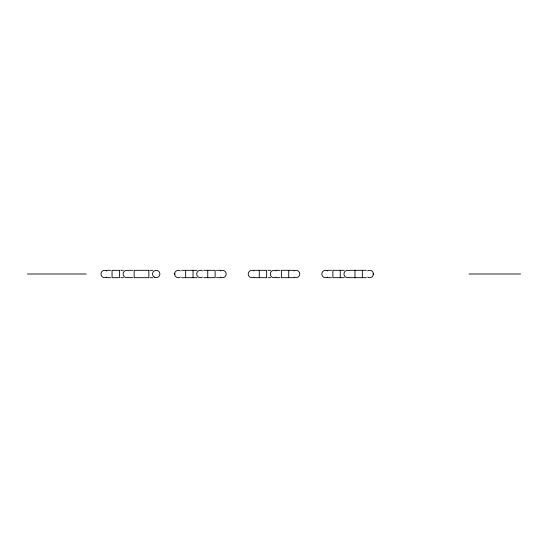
<?xml version="1.0" encoding="UTF-8"?>
<svg xmlns="http://www.w3.org/2000/svg" width="548" height="548" viewBox="0 0 548 548"><rect width="100%" height="100%" fill="white"/><g stroke="black" fill="none" stroke-linecap="round" stroke-linejoin="round"><path stroke-width="0.82" d="M106.846 270.322L110.675 270.322M120.793 270.322L123.458 270.322M128.931 270.322L132.76 270.322M150.241 270.322L152.899 270.322M181.628 270.322L197.068 270.322M203.705 270.322L215.111 270.322L215.111 277.678L203.705 277.678M216.487 270.322L220.317 270.322M254.073 270.322L266.636 270.322L266.636 277.678L254.073 277.678M268.02 270.322L270.678 270.322M276.158 270.322L279.98 270.322M293.927 270.322L281.364 270.322L281.364 277.678L293.927 277.678M327.683 270.322L331.513 270.322M344.295 270.322L332.889 270.322L332.889 277.678L344.295 277.678M349.768 270.322L366.372 270.322M27.4 274L86.289 274M174.627 274L175.113 274M372.887 274L373.373 274M469.074 274L520.6 274M106.846 277.678L110.675 277.678M120.793 277.678L123.458 277.678M128.931 277.678L132.76 277.678M150.241 277.678L152.899 277.678M181.628 277.678L197.068 277.678M216.487 277.678L220.317 277.678M268.02 277.678L270.678 277.678M276.158 277.678L279.98 277.678M327.683 277.678L331.513 277.678M349.768 277.678L366.372 277.678M362.338 270.322L362.338 277.678M354.974 270.322L354.974 277.678M340.253 270.322L340.253 277.678M288.721 270.322L288.721 277.678M259.279 270.322L259.279 277.678M207.747 270.322L207.747 277.678M193.026 270.322L193.026 277.678M185.662 270.322L185.662 277.678M327.54 277.083A3.678 3.678 0 0 1 322.751 276.418A3.678 3.678 0 0 1 322.751 271.582A3.678 3.678 0 0 1 327.54 270.918M253.93 277.083A3.678 3.678 0 0 1 249.141 276.418A3.678 3.678 0 0 1 249.141 271.582A3.678 3.678 0 0 1 253.93 270.918M180.319 277.083A3.678 3.678 0 0 1 175.531 276.418A3.678 3.678 0 0 1 175.531 271.582A3.678 3.678 0 0 1 180.319 270.918M106.709 277.083A3.678 3.678 0 0 1 101.914 276.418A3.678 3.678 0 0 1 101.914 271.582A3.678 3.678 0 0 1 106.709 270.918M349.302 277.267A3.678 3.678 0 0 1 343.932 274A3.678 3.678 0 0 1 349.302 270.733M367.681 270.918A3.678 3.678 0 0 1 372.469 271.582A3.678 3.678 0 0 1 372.469 276.418A3.678 3.678 0 0 1 367.681 277.083M276.014 277.083A3.678 3.678 0 0 1 271.226 276.418A3.678 3.678 0 0 1 271.226 271.582A3.678 3.678 0 0 1 276.014 270.918M294.071 270.918A3.678 3.678 0 0 1 298.859 271.582A3.678 3.678 0 0 1 298.859 276.418A3.678 3.678 0 0 1 294.071 277.083M202.404 277.083A3.678 3.678 0 0 1 197.616 276.418A3.678 3.678 0 0 1 197.616 271.582A3.678 3.678 0 0 1 202.404 270.918M220.46 270.918A3.678 3.678 0 0 1 225.249 271.582A3.678 3.678 0 0 1 225.249 276.418A3.678 3.678 0 0 1 220.46 277.083M128.465 277.267A3.678 3.678 0 0 1 123.094 274A3.678 3.678 0 0 1 128.465 270.733M119.416 270.322L112.052 270.322L112.052 277.678L119.416 277.678L119.416 270.322M148.857 270.322L134.137 270.322L134.137 277.678L148.857 277.678L148.857 270.322M154.378 277.185A3.678 3.678 0 0 0 159.9 274A3.678 3.678 0 0 0 154.378 270.815A3.678 3.678 0 0 0 154.378 277.185"/></g></svg>
